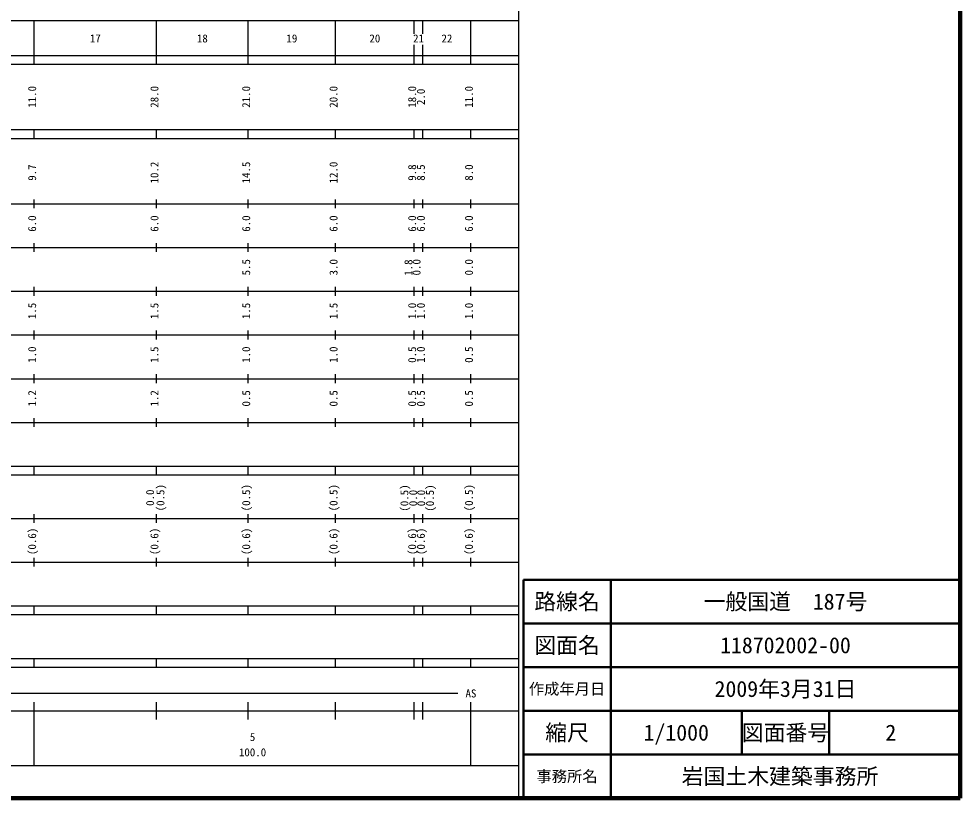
# Model space of a CAD drawing. Units: millimetres on the paper, enlarged 1000 times. Extents: x 40000 to 680000, y 20000 to 380000.
# Drawn here: x 464493 to 680000, y 20000 to 198357 of the extents above; entities that cross this region are included whole.
import ezdxf
from ezdxf.enums import TextEntityAlignment as Align

# ---------------------------------------------------------------- set-up
doc = ezdxf.new("R2010")
doc.units = ezdxf.units.MM
doc.header["$LTSCALE"] = 1000
for name, color, linetype, lineweight in [('M-TTL', 2, 'Continuous', 140), ('M-TTL-BAND', 7, 'Continuous', 25), ('M-TTL-FRAM', 2, 'Continuous', 50), ('M-TTL-LINE', 7, 'Continuous', 50)]:
    doc.layers.add(name, color=color, linetype=linetype, lineweight=lineweight)
doc.layers.add('M-TTL-TXT', color=7, linetype='Continuous')
doc.styles.add('ＭＳ ゴシック', font='')
doc.styles.get('ＭＳ ゴシック').set_extended_font_data('MS Gothic')

msp = doc.modelspace()

# ---------------------------------------------------------------- linework, layer by layer
at = {"layer": 'M-TTL'}
for p, q in [((680000, 20000), (680000, 380000)), ((40000, 20000), (680000, 20000))]:
    msp.add_line(p, q, dxfattribs=at)
at = {"layer": 'M-TTL-BAND'}
for p, q in [((579000, 20000), (579000, 370000)), ((68000, 198000), (579000, 198000)), ((468000, 188000), (468000, 198000)), ((496000, 188000), (496000, 198000)), ((517000, 188000), (517000, 198000)), ((537000, 188000), (537000, 198000)), ((555000, 194905), (555000, 198000)), ((557000, 194905), (557000, 198000)), ((568000, 188000), (568000, 198000)), ((555000, 188000), (555000, 192405)), ((557000, 188000), (557000, 192405)), ((40000, 190000), (579000, 190000)), ((40000, 188000), (579000, 188000)), ((40000, 173000), (579000, 173000)), ((468000, 171000), (468000, 173000)), ((496000, 171000), (496000, 173000)), ((517000, 171000), (517000, 173000)), ((537000, 171000), (537000, 173000)), ((555000, 171000), (555000, 173000)), ((557000, 171000), (557000, 173000)), ((568000, 171000), (568000, 173000)), ((40000, 171000), (579000, 171000)), ((40000, 156000), (579000, 156000)), ((468000, 155000), (468000, 157000)), ((496000, 155000), (496000, 157000)), ((517000, 155000), (517000, 157000)), ((537000, 155000), (537000, 157000)), ((555000, 155000), (555000, 157000)), ((557000, 155000), (557000, 157000)), ((568000, 155000), (568000, 157000)), ((468000, 145000), (468000, 147000)), ((496000, 145000), (496000, 147000)), ((517000, 145000), (517000, 147000)), ((537000, 145000), (537000, 147000)), ((555000, 145000), (555000, 147000)), ((557000, 145000), (557000, 147000)), ((568000, 145000), (568000, 147000)), ((46000, 146000), (579000, 146000)), ((52000, 136000), (579000, 136000)), ((468000, 135000), (468000, 137000)), ((496000, 135000), (496000, 137000)), ((517000, 135000), (517000, 137000)), ((537000, 135000), (537000, 137000)), ((555000, 135000), (555000, 137000)), ((557000, 135000), (557000, 137000)), ((568000, 135000), (568000, 137000)), ((46000, 126000), (579000, 126000)), ((468000, 125000), (468000, 127000)), ((496000, 125000), (496000, 127000)), ((517000, 125000), (517000, 127000)), ((537000, 125000), (537000, 127000)), ((555000, 125000), (555000, 127000)), ((557000, 125000), (557000, 127000)), ((568000, 125000), (568000, 127000)), ((468000, 115000), (468000, 117000)), ((496000, 115000), (496000, 117000)), ((517000, 115000), (517000, 117000)), ((537000, 115000), (537000, 117000)), ((555000, 115000), (555000, 117000)), ((557000, 115000), (557000, 117000)), ((568000, 115000), (568000, 117000)), ((52000, 116000), (579000, 116000)), ((56750, 106000), (579000, 106000)), ((468000, 105000), (468000, 107000)), ((496000, 105000), (496000, 107000)), ((517000, 105000), (517000, 107000)), ((537000, 105000), (537000, 107000)), ((555000, 105000), (555000, 107000)), ((557000, 105000), (557000, 107000)), ((568000, 105000), (568000, 107000)), ((56750, 96000), (579000, 96000)), ((468000, 94000), (468000, 96000)), ((496000, 94000), (496000, 96000)), ((517000, 94000), (517000, 96000)), ((537000, 94000), (537000, 96000)), ((555000, 94000), (555000, 96000)), ((557000, 94000), (557000, 96000)), ((568000, 94000), (568000, 96000)), ((40000, 94000), (579000, 94000)), ((468000, 83000), (468000, 85000)), ((496000, 83000), (496000, 85000)), ((517000, 83000), (517000, 85000)), ((537000, 83000), (537000, 85000)), ((555000, 83000), (555000, 85000)), ((557000, 83000), (557000, 85000)), ((568000, 83000), (568000, 85000)), ((49000, 84000), (579000, 84000)), ((40000, 74000), (579000, 74000)), ((468000, 73000), (468000, 75000)), ((496000, 73000), (496000, 75000)), ((517000, 73000), (517000, 75000)), ((537000, 73000), (537000, 75000)), ((555000, 73000), (555000, 75000)), ((557000, 73000), (557000, 75000)), ((568000, 73000), (568000, 75000)), ((40000, 64000), (579000, 64000)), ((468000, 62000), (468000, 64000)), ((496000, 62000), (496000, 64000)), ((517000, 62000), (517000, 64000)), ((537000, 62000), (537000, 64000)), ((555000, 62000), (555000, 64000)), ((557000, 62000), (557000, 64000)), ((568000, 62000), (568000, 64000)), ((55250, 62000), (579000, 62000)), ((55250, 52000), (579000, 52000)), ((468000, 50000), (468000, 52000)), ((496000, 50000), (496000, 52000)), ((517000, 50000), (517000, 52000)), ((537000, 50000), (537000, 52000)), ((555000, 50000), (555000, 52000)), ((557000, 50000), (557000, 52000)), ((568000, 50000), (568000, 52000)), ((40000, 50000), (579000, 50000)), ((71000, 44000), (565000, 44000)), ((468000, 27500), (468000, 42000)), ((496000, 38000), (496000, 42000)), ((517000, 38000), (517000, 42000)), ((537000, 38000), (537000, 42000)), ((555000, 38000), (555000, 42000)), ((557000, 38000), (557000, 42000)), ((568000, 27500), (568000, 42000)), ((40000, 40000), (579000, 40000)), ((68000, 27500), (579000, 27500))]:
    msp.add_line(p, q, dxfattribs=at)
at = {"layer": 'M-TTL-FRAM'}
for p, q in [((680000, 70000), (580000, 70000)), ((580000, 70000), (580000, 20000))]:
    msp.add_line(p, q, dxfattribs=at)
at = {"layer": 'M-TTL-LINE'}
for p, q in [((600000, 70000), (600000, 20000)), ((680000, 60000), (580000, 60000)), ((680000, 50000), (580000, 50000)), ((680000, 40000), (580000, 40000)), ((630000, 40000), (630000, 37500)), ((650000, 40000), (650000, 37500)), ((630000, 37500), (630000, 32500)), ((650000, 37500), (650000, 32500)), ((630000, 32500), (630000, 30000)), ((650000, 32500), (650000, 30000)), ((680000, 30000), (580000, 30000))]:
    msp.add_line(p, q, dxfattribs=at)

# ---------------------------------------------------------------- texts
at = {"layer": 'M-TTL-BAND', "style": 'ＭＳ ゴシック'}
for s, p in [('17', (482000, 192405)), ('18', (506500, 192405)), ('19', (527000, 192405)), ('20', (546000, 192405)), ('21', (556000, 192405)), ('22', (562500, 192405)), ('AS', (568000, 42500)), ('5', (518000, 32523)), ('100.0', (518000, 29033))]:
    msp.add_text(s, height=1833, dxfattribs=at).set_placement(p, align=Align.BOTTOM_CENTER)
for s, p in [('11.0', (469000, 180500)), ('28.0', (497000, 180500)), ('21.0', (518000, 180500)), ('20.0', (538000, 180500)), ('18.0', (556000, 180500)), ('2.0', (558000, 180500)), ('11.0', (569000, 180500)), ('9.7', (469000, 163174)), ('10.2', (497000, 163174)), ('14.5', (518000, 163174)), ('12.0', (538000, 163174)), ('9.8', (556000, 163174)), ('8.5', (558000, 163174)), ('8.0', (569000, 163174)), ('6.0', (469000, 151500)), ('6.0', (497000, 151500)), ('6.0', (518000, 151500)), ('6.0', (538000, 151500)), ('6.0', (556000, 151500)), ('6.0', (558000, 151500)), ('6.0', (569000, 151500)), ('5.5', (518000, 141500)), ('3.0', (538000, 141500)), ('1.8', (555145, 141422)), ('0.0', (557000, 141500)), ('0.0', (569000, 141500)), ('1.5', (469000, 131500)), ('1.5', (497000, 131500)), ('1.5', (518000, 131500)), ('1.5', (538000, 131500)), ('1.0', (556000, 131500)), ('1.0', (558000, 131500)), ('1.0', (569000, 131500)), ('1.0', (469000, 121500)), ('1.5', (497000, 121500)), ('1.0', (518000, 121500)), ('1.0', (538000, 121500)), ('0.5', (556000, 121500)), ('1.0', (558000, 121500)), ('0.5', (569000, 121500)), ('1.2', (469000, 111500)), ('1.2', (497000, 111500)), ('0.5', (518000, 111500)), ('0.5', (538000, 111500)), ('0.5', (556000, 111500)), ('0.5', (558000, 111500)), ('0.5', (569000, 111500)), ('(0.5)', (498370, 88764)), ('(0.5)', (518000, 88764)), ('(0.5)', (538000, 88764)), ('(0.5)', (554223, 88686)), ('(0.5)', (560069, 88686)), ('(0.5)', (569000, 88764)), ('0.0', (496000, 88764)), ('0.0', (556223, 88686)), ('0.0', (558069, 88686)), ('(0.6)', (469000, 78764)), ('(0.6)', (497000, 78764)), ('(0.6)', (518000, 78764)), ('(0.6)', (538000, 78764)), ('(0.6)', (556000, 78764)), ('(0.6)', (558000, 78764)), ('(0.6)', (569000, 78764))]:
    msp.add_text(s, height=1833, rotation=90, dxfattribs=at).set_placement(p, align=Align.BOTTOM_CENTER)
at = {"layer": 'M-TTL-TXT', "style": 'ＭＳ ゴシック'}
for s, height, p in [('路線名', 3666, (590000, 65000)), ('路線名', 3666, (590000, 65000)), ('一般国道\u3000187号', 3666, (640000, 65000)), ('図面名', 3666, (590000, 55000)), ('図面名', 3666, (590000, 55000)), ('118702002-00', 3666, (640000, 55000)), ('作成年月日', 2566, (590000, 45000)), ('作成年月日', 2566, (590000, 45000)), ('2009年3月31日', 3666, (640000, 45000)), ('縮尺', 3666, (590000, 35000)), ('縮尺', 3666, (590000, 35000)), ('1/1000', 3666, (615000, 35000)), ('図面番号', 3666, (640000, 35000)), ('図面番号', 3666, (640000, 35000)), ('2', 3666, (664125, 35000)), ('事務所名', 2566, (590000, 25000)), ('事務所名', 2566, (590000, 25000)), ('岩国土木建築事務所 ', 3666, (640000, 25000))]:
    msp.add_text(s, height=height, dxfattribs=at).set_placement(p, align=Align.MIDDLE_CENTER)

doc.saveas('drawing.dxf')
